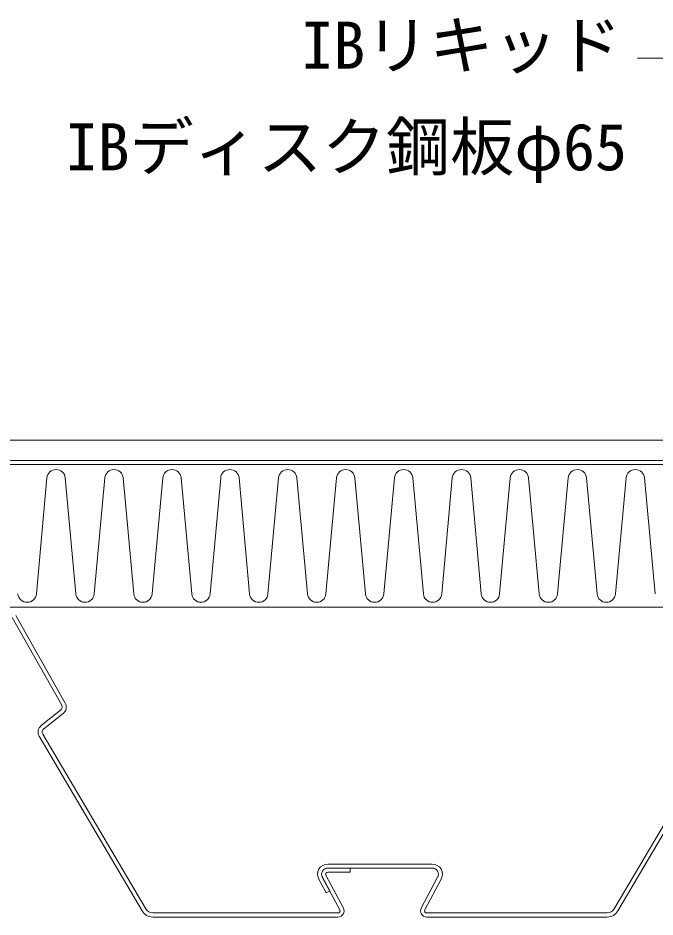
# Model space of a CAD drawing. Units: millimetres, scale not verified. Extents: x -840 to 840, y -594 to 594.
# Drawn here: x -603.8 to -447.5, y -363.2 to -142.6 of the extents above; entities that cross this region are included whole.
import ezdxf
from ezdxf.enums import TextEntityAlignment as Align

# ---------------------------------------------------------------- set-up
doc = ezdxf.new("R2010")
doc.units = ezdxf.units.MM
doc.header["$LTSCALE"] = 2
for name, color, linetype, lineweight in [('0-2_タイトル文字', 5, 'Continuous', 9), ('0-6_断熱材', 4, 'Continuous', 9), ('0-8_寸法線', 7, 'Continuous', 9), ('0-9_基準線(IBｼｰﾄ)', 7, 'Continuous', 9), ('0-F_鋼材(受け鋼鈑)', 7, 'Continuous', 9)]:
    doc.layers.add(name, color=color, linetype=linetype, lineweight=lineweight)
doc.styles.add('ＭＳ ゴシック', font='')
doc.styles.get('ＭＳ ゴシック').set_extended_font_data('MS Gothic')

msp = doc.modelspace()

# ---------------------------------------------------------------- linework, layer by layer
at = {"layer": '0-6_断熱材', "color": 7}
for p, q in [((-664.956, -252.215), (535.044, -252.215)), ((535.044, -287.215), (-664.956, -287.215))]:
    msp.add_line(p, q, dxfattribs=at)
at = {"layer": '0-6_断熱材'}
for p, q in [((-596.708, -255.481), (-599.309, -283.949)), ((-592.201, -255.481), (-589.601, -283.949)), ((-582.494, -255.481), (-585.094, -283.949)), ((-577.987, -255.481), (-575.386, -283.949)), ((-568.279, -255.481), (-570.879, -283.949)), ((-563.772, -255.481), (-561.172, -283.949)), ((-554.064, -255.481), (-556.665, -283.949)), ((-549.557, -255.481), (-546.957, -283.949)), ((-539.849, -255.481), (-542.45, -283.949)), ((-535.343, -255.481), (-532.742, -283.949)), ((-525.635, -255.481), (-528.235, -283.949)), ((-521.128, -255.481), (-518.527, -283.949)), ((-511.42, -255.481), (-514.02, -283.949)), ((-506.913, -255.481), (-504.313, -283.949)), ((-497.205, -255.481), (-499.806, -283.949)), ((-492.698, -255.481), (-490.098, -283.949)), ((-482.99, -255.481), (-485.591, -283.949)), ((-478.484, -255.481), (-475.883, -283.949)), ((-468.776, -255.481), (-471.376, -283.949)), ((-464.269, -255.481), (-461.668, -283.949)), ((-454.561, -255.481), (-457.161, -283.949)), ((-450.054, -255.481), (-447.454, -283.949))]:
    msp.add_line(p, q, dxfattribs=at)
for centre, start, end in [((-594.455, -255.692), 5.35135, 174.64865), ((-580.24, -255.692), 5.35135, 174.64865), ((-566.025, -255.692), 5.35135, 174.64865), ((-551.811, -255.692), 5.35135, 174.64865), ((-537.596, -255.692), 5.35135, 174.64865), ((-523.381, -255.692), 5.35135, 174.64865), ((-509.167, -255.692), 5.35135, 174.64865), ((-494.952, -255.692), 5.35135, 174.64865), ((-480.737, -255.692), 5.35135, 174.64865), ((-466.522, -255.692), 5.35135, 174.64865), ((-452.308, -255.692), 5.35135, 174.64865), ((-601.562, -283.738), 185.35135, 354.64865), ((-587.348, -283.738), 185.35135, 354.64865), ((-573.133, -283.738), 185.35135, 354.64865), ((-558.918, -283.738), 185.35135, 354.64865), ((-544.703, -283.738), 185.35135, 354.64865), ((-530.489, -283.738), 185.35135, 354.64865), ((-516.274, -283.738), 185.35135, 354.64865), ((-502.059, -283.738), 185.35135, 354.64865), ((-487.844, -283.738), 185.35135, 354.64865), ((-473.63, -283.738), 185.35135, 354.64865), ((-459.415, -283.738), 185.35135, 354.64865)]:
    msp.add_arc(centre, 2.263, start, end, dxfattribs=at)
at = {"layer": '0-8_寸法線'}
msp.add_lwpolyline([(-392.595, -234.111), (-439.721, -152.486), (-451.721, -152.486)], dxfattribs=at)
at = {"layer": '0-9_基準線(IBｼｰﾄ)'}
for p, q in [((-664.956, -246.215), (-409.871, -246.215)), ((-664.956, -251.215), (-408.78, -251.215))]:
    msp.add_line(p, q, dxfattribs=at)
at = {"layer": '0-F_鋼材(受け鋼鈑)'}
for p, q in [((-593.091, -311.216), (-605.252, -289.722)), ((-604.382, -289.23), (-592.221, -310.724)), ((-598.108, -316.264), (-593.341, -312.493)), ((-592.721, -313.278), (-597.488, -317.048)), ((-573.326, -361.738), (-598.591, -318.847)), ((-597.729, -318.34), (-572.465, -361.23)), ((-457.447, -361.23), (-432.183, -318.34)), ((-431.322, -318.847), (-456.586, -361.738)), ((-527.788, -350.215), (-502.124, -350.215)), ((-502.124, -351.215), (-527.788, -351.215)), ((-524.826, -361.48), (-529.112, -353.419)), ((-528.228, -352.952), (-523.943, -361.011)), ((-504.836, -361.011), (-500.804, -353.426)), ((-499.923, -353.9), (-503.953, -361.48)), ((-570.741, -362.215), (-525.268, -362.215)), ((-525.268, -363.215), (-570.741, -363.215)), ((-503.512, -362.215), (-459.171, -362.215)), ((-459.171, -363.215), (-503.512, -363.215))]:
    msp.add_line(p, q, dxfattribs=at)
for points in [[(-527.788, -351.215), (-522.284, -351.215), (-522.284, -352.215), (-527.788, -352.215)], [(-529.109, -353.426), (-527.31, -356.809), (-528.193, -357.278), (-529.995, -353.889)]]:
    msp.add_lwpolyline(points, dxfattribs=at)
for centre, radius, start, end in [((-593.962, -311.709), 2, 308.34312, 29.5), ((-593.962, -311.709), 1, 308.34312, 29.5), ((-596.867, -317.832), 2, 128.34312, 210.5), ((-596.867, -317.832), 1, 128.34312, 210.5), ((-527.788, -352.715), 2.5, 90, 208), ((-502.124, -352.715), 2.5, 331.70051, 90), ((-527.788, -352.715), 1.5, 90, 208), ((-527.788, -352.715), 1.5, 90, 208.29949), ((-527.788, -352.715), 0.5, 90, 208.29949), ((-502.124, -352.715), 1.5, 331.70051, 90), ((-570.741, -360.215), 3, 210.5, 270), ((-570.741, -360.215), 2, 210.5, 270), ((-525.268, -361.715), 1.5, 270, 28), ((-525.268, -361.715), 0.5, 270, 28), ((-503.512, -361.715), 1.5, 152, 270), ((-503.512, -361.715), 0.5, 152, 270), ((-459.171, -360.215), 2, 270, 329.5), ((-459.171, -360.215), 3, 270, 329.5)]:
    msp.add_arc(centre, radius, start, end, dxfattribs=at)

# ---------------------------------------------------------------- texts
at = {"layer": '0-2_タイトル文字', "color": 7, "style": 'ＭＳ ゴシック'}
for s, p in [('IBリキッド', (-534.291, -158.545)), ('IBディスク鋼板φ65', (-592.129, -183.481))]:
    msp.add_text(s, height=11.54, dxfattribs=at).set_placement(p, align=Align.BOTTOM_LEFT)

doc.saveas('drawing.dxf')
